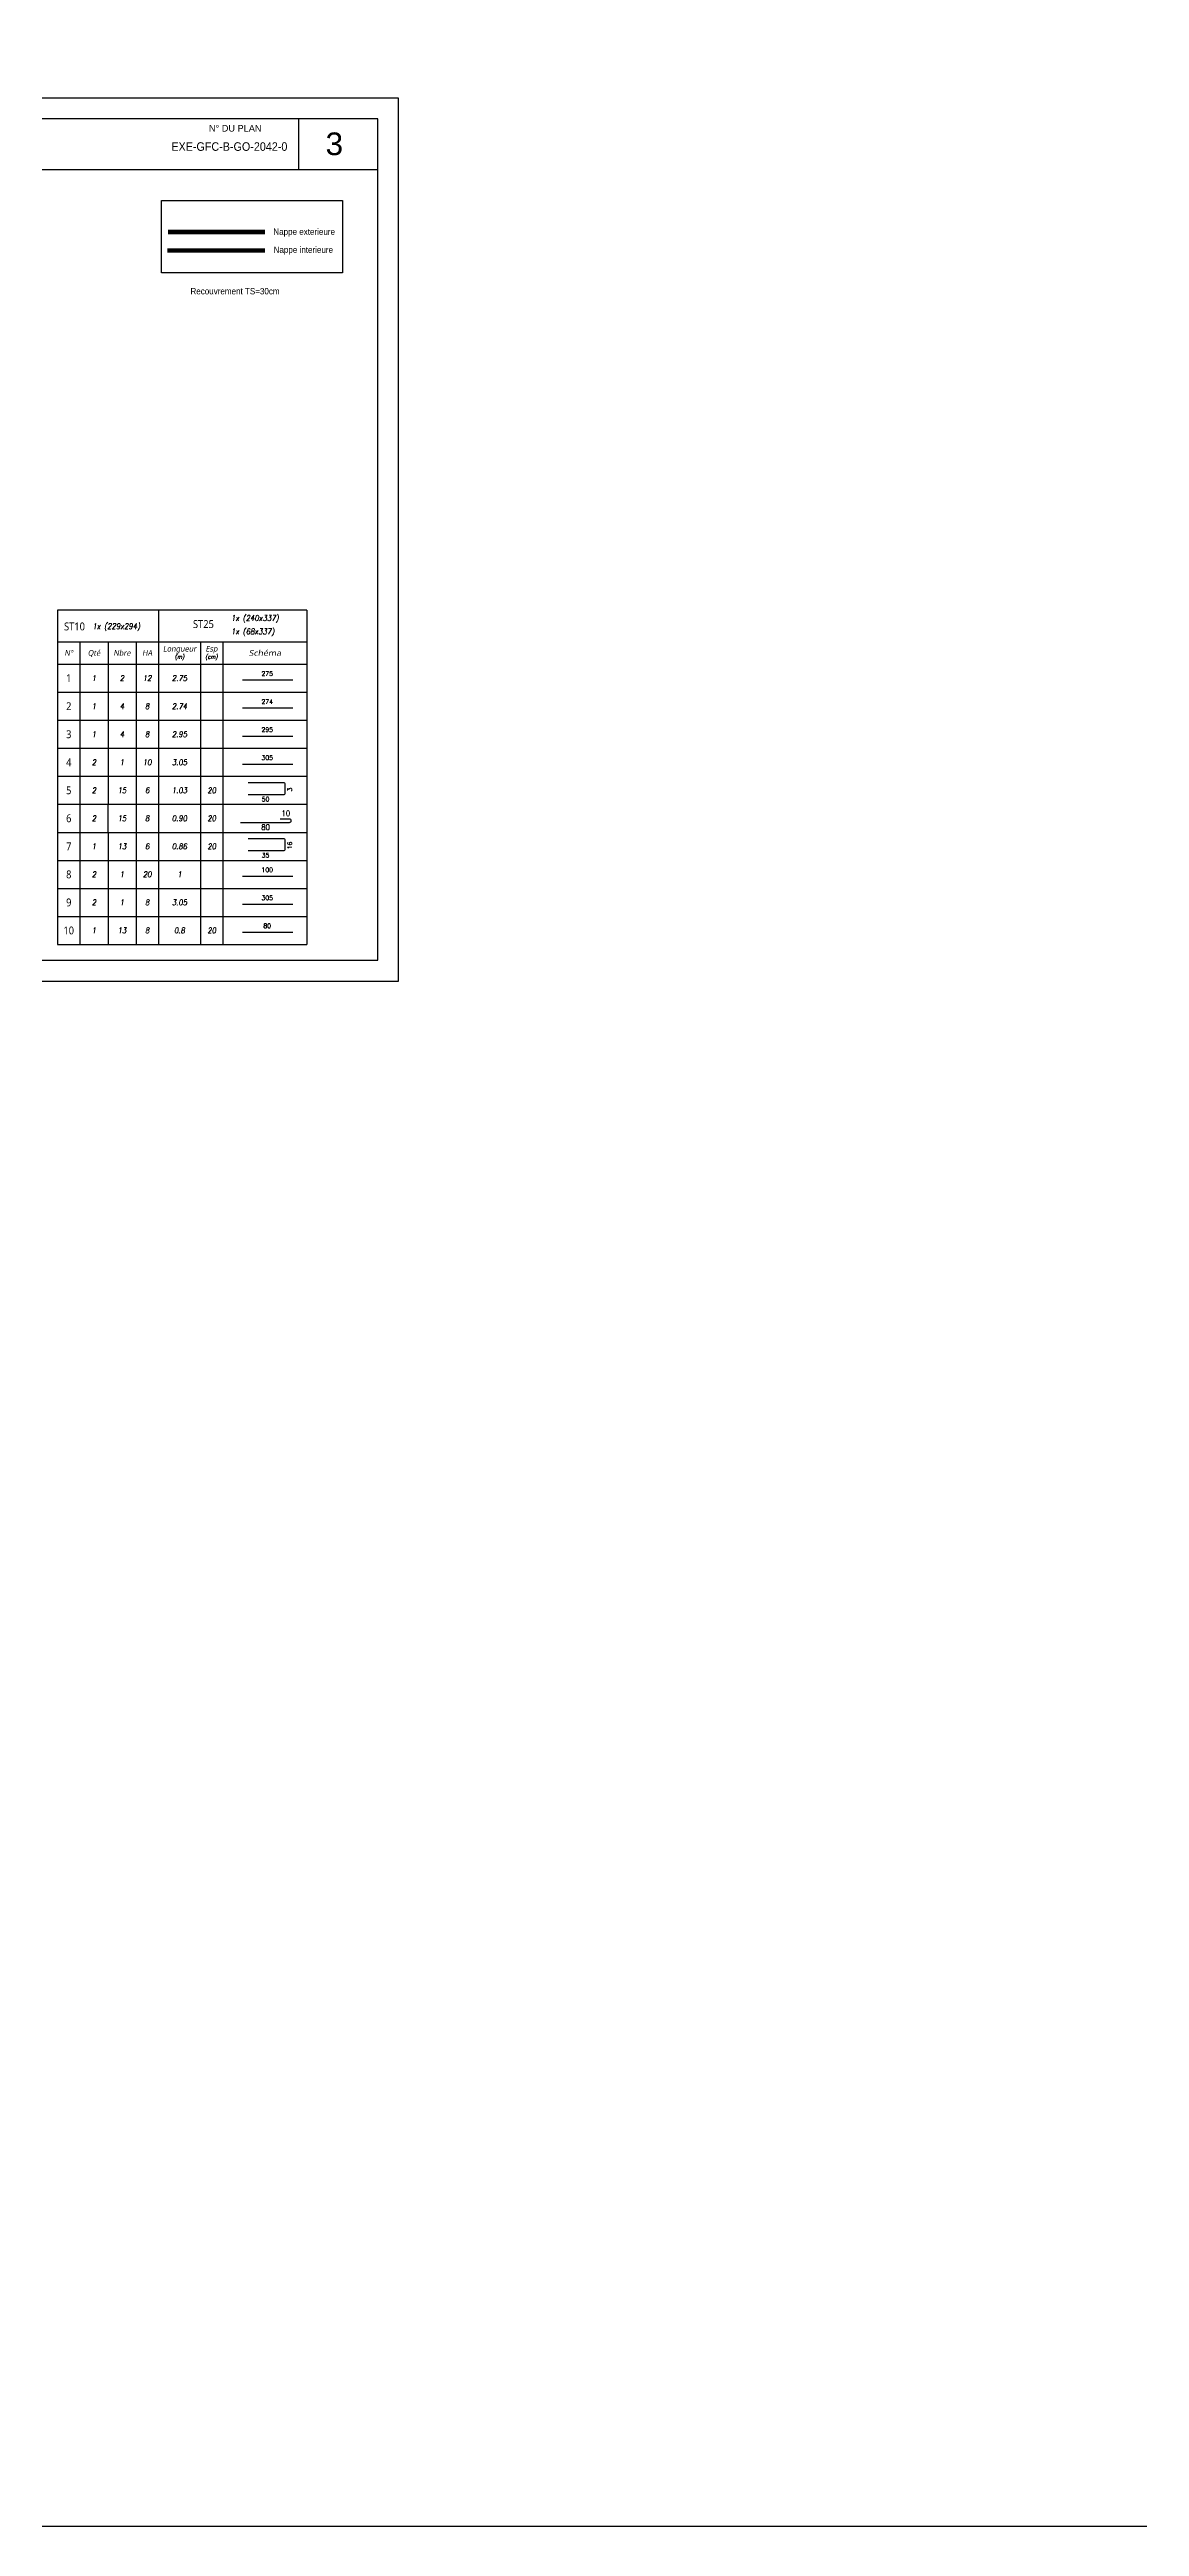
# Model space of a CAD drawing. Header units: millimetres. Extents: x -21776 to 63757, y -7870 to 8483.
# Drawn here: x 22733 to 23705, y -6687 to -4478 of the extents above; entities that cross this region are included whole.
import ezdxf
from ezdxf.enums import TextEntityAlignment as Align

# ---------------------------------------------------------------- set-up
doc = ezdxf.new("R2010")
doc.units = ezdxf.units.MM
doc.linetypes.add('CACHE', pattern=[9.525, 6.35, -3.175])
for name, color, linetype in [('GO-CARTOUCHE', 7, 'Continuous'), ('GO-COTATION', 1, 'Continuous'), ('GO-FER-HA', 140, 'Continuous'), ('GO-TEXTE', 9, 'Continuous'), ('GO-TEXTE-FER', 3, 'Continuous'), ('STR_TS', 22, 'Continuous'), ('STR_VOI-POT', 6, 'Continuous')]:
    doc.layers.add(name, color=color, linetype=linetype)
doc.styles.add('Tableau', font='romans.shx', dxfattribs={"width": 0.9, "oblique": 10})
doc.styles.add('Tableau2', font='trebuc.TTF', dxfattribs={"width": 0.9, "oblique": 10})
doc.styles.add('TEXTE', font='romans.shx')
doc.styles.add('TEXTEBA', font='ARIAL.TTF')

# ---------------------------------------------------------------- blocks, each defined once
blk = doc.blocks.new('Désignation')
at = {"layer": 'GO-TEXTE-FER'}
for p, q in [((0, 0.8), (8.9, 0.8)), ((0, 0.8), (0, 0)), ((0, 0), (8.9, 0)), ((0.8, 0.8), (0.8, 0)), ((1.8, 0.8), (1.8, 0)), ((2.8, 0.8), (2.8, 0)), ((3.6, 0.8), (3.6, 0)), ((5.1, 0.8), (5.1, 0)), ((5.9, 0.8), (5.9, 0)), ((8.9, 0.8), (8.9, 0))]:
    blk.add_line(p, q, dxfattribs=at)
at = {"layer": 'GO-TEXTE-FER', "style": 'Tableau2', "oblique": 10}
for s, p in [('N°', (0.4, 0.4)), ('Qté', (1.3, 0.4)), ('Nbre', (2.3, 0.4)), ('HA', (3.2, 0.4)), ('Longueur', (4.356, 0.55)), ('Esp', (5.494, 0.55))]:
    blk.add_text(s, height=0.2, dxfattribs=at).set_placement(p, align=Align.MIDDLE_CENTER)
at = {"layer": 'GO-TEXTE-FER', "color": 7, "style": 'Tableau', "oblique": 10, "width": 0.9}
for s, p in [('(m)', (4.356, 0.265)), ('(cm)', (5.494, 0.265))]:
    blk.add_text(s, height=0.15, dxfattribs=at).set_placement(p, align=Align.MIDDLE_CENTER)
at = {"layer": 'GO-TEXTE-FER', "style": 'Tableau2', "oblique": 10, "width": 1.2}
blk.add_text('Schéma', height=0.2, dxfattribs=at).set_placement((7.4, 0.4), align=Align.MIDDLE_CENTER)
blk = doc.blocks.new('Barre libre')
at = {"layer": 'GO-TEXTE-FER'}
for p, q in [((0, 0), (0, -1)), ((0, 0), (8.9, 0)), ((0.8, 0), (0.8, -1)), ((1.8, 0), (1.8, -1)), ((2.8, 0), (2.8, -1)), ((3.6, 0), (3.6, -1)), ((5.1, 0), (5.1, -1)), ((5.9, 0), (5.9, -1)), ((8.9, 0), (8.9, -1)), ((0, -1), (8.9, -1))]:
    blk.add_line(p, q, dxfattribs=at)
at = {"layer": 'GO-TEXTE-FER', "color": 1}
blk.add_line((6.603, -0.563), (8.394, -0.563), dxfattribs=at)
at = {"layer": 'GO-TEXTE-FER', "style": 'Tableau2', "width": 0.9}
blk.add_attdef('NUMERO', text='', height=0.28, dxfattribs=at).set_placement((0.4, -0.5), align=Align.MIDDLE_CENTER)
at = {"layer": 'GO-TEXTE-FER', "style": 'Tableau', "oblique": 10, "width": 0.9}
for tag, p in [('QUANTITE', (1.3, -0.5)), ('NOMBRE', (2.3, -0.5)), ('NUANCE', (3.2, -0.5)), ('LONGUEUR', (4.35, -0.5)), ('ESPACEMENTS', (5.5, -0.5))]:
    blk.add_attdef(tag, text='', height=0.2, dxfattribs=at).set_placement(p, align=Align.MIDDLE_CENTER)
at = {"layer": 'GO-TEXTE-FER', "color": 1, "style": 'Tableau'}
blk.add_attdef('Longueur', text='', height=0.16, dxfattribs=at).set_placement((7.481, -0.336), align=Align.MIDDLE_CENTER)
blk = doc.blocks.new('U')
at = {"layer": 'GO-TEXTE-FER'}
for p, q in [((0, 0), (0, -1)), ((0, 0), (8.9, 0)), ((0.8, 0), (0.8, -1)), ((1.8, 0), (1.8, -1)), ((2.8, 0), (2.8, -1)), ((3.6, 0), (3.6, -1)), ((5.1, 0), (5.1, -1)), ((5.9, 0), (5.9, -1)), ((8.9, 0), (8.9, -1)), ((0, -1), (8.9, -1))]:
    blk.add_line(p, q, dxfattribs=at)
at = {"layer": 'GO-TEXTE-FER', "color": 1}
blk.add_lwpolyline([(6.803, -0.65), (8.063, -0.65, 0.414214), (8.123, -0.59), (8.123, -0.29, 0.414214), (8.063, -0.23), (6.803, -0.23)], format="xyb", dxfattribs=at)
at = {"layer": 'GO-TEXTE-FER', "style": 'Tableau2', "width": 0.9}
blk.add_attdef('NUMERO', text='', height=0.28, dxfattribs=at).set_placement((0.4, -0.5), align=Align.MIDDLE_CENTER)
at = {"layer": 'GO-TEXTE-FER', "style": 'Tableau', "oblique": 10, "width": 0.9}
for tag, p in [('QUANTITE', (1.3, -0.5)), ('NOMBRE', (2.3, -0.5)), ('NUANCE', (3.2, -0.5)), ('LONGUEUR', (4.35, -0.5)), ('ESPACEMENTS', (5.5, -0.5))]:
    blk.add_attdef(tag, text='', height=0.2, dxfattribs=at).set_placement(p, align=Align.MIDDLE_CENTER)
at = {"layer": 'GO-TEXTE-FER', "color": 1, "style": 'Tableau'}
blk.add_attdef('Longueur', text='', height=0.16, dxfattribs=at).set_placement((7.422, -0.819), align=Align.MIDDLE_CENTER)
blk.add_attdef('Largeur', text='', height=0.16, rotation=90, dxfattribs=at).set_placement((8.284, -0.472), align=Align.MIDDLE_CENTER)
blk = doc.blocks.new('Spécial')
at = {"layer": 'GO-TEXTE-FER'}
for p, q in [((0, 0), (0, -1)), ((0, 0), (8.9, 0)), ((0.8, 0), (0.8, -1)), ((1.8, 0), (1.8, -1)), ((2.8, 0), (2.8, -1)), ((3.6, 0), (3.6, -1)), ((5.1, 0), (5.1, -1)), ((5.9, 0), (5.9, -1)), ((8.9, 0), (8.9, -1)), ((0, -1), (8.9, -1))]:
    blk.add_line(p, q, dxfattribs=at)
at = {"layer": 'GO-TEXTE-FER', "style": 'Tableau2', "width": 0.9}
blk.add_attdef('NUMERO', text='', height=0.28, dxfattribs=at).set_placement((0.4, -0.5), align=Align.MIDDLE_CENTER)
at = {"layer": 'GO-TEXTE-FER', "style": 'Tableau', "oblique": 10, "width": 0.9}
for tag, p in [('QUANTITE', (1.3, -0.5)), ('NOMBRE', (2.3, -0.5)), ('NUANCE', (3.2, -0.5)), ('LONGUEUR', (4.35, -0.5)), ('ESPACEMENTS', (5.5, -0.5))]:
    blk.add_attdef(tag, text='', height=0.2, dxfattribs=at).set_placement(p, align=Align.MIDDLE_CENTER)

msp = doc.modelspace()

# ---------------------------------------------------------------- linework, layer by layer
msp.add_lwpolyline([(22832.43065, -4613.01413), (22993.97439, -4613.01413), (22993.97439, -4677.29951), (22832.43065, -4677.29951)], close=True)
at = {"layer": 'GO-CARTOUCHE', "color": 3}
for p, q in [((22739.73786, -4978.27873), (22739.73786, -5006.45374)), ((22829.78969, -4978.27873), (22829.78969, -5006.45374)), ((22962.23786, -4978.27873), (22962.23786, -5006.45374))]:
    msp.add_line(p, q, dxfattribs=at)
at = {"layer": 'GO-CARTOUCHE', "linetype": 'Continuous'}
for points in [[(23043.85766, -5309.04286), (23043.85766, -4521.54286), (21930.22131, -4521.54286), (21930.22131, -5309.04286)], [(23025.29891, -5290.48411), (23025.29891, -4540.10161), (21948.78006, -4540.10161), (21948.78006, -5290.48411)]]:
    msp.add_lwpolyline(points, close=True, dxfattribs=at)
at = {"layer": 'GO-CARTOUCHE', "color": 3}
msp.add_lwpolyline([(22962.23786, -4978.27873), (22739.73786, -4978.27873)], dxfattribs=at)
at = {"layer": 'GO-COTATION'}
msp.add_lwpolyline([(22902.86349, -5167.60798), (22946.67457, -5167.60798, 0.4142135624), (22948.17457, -5166.10798), (22948.17457, -5166.10798, 0.4142135624), (22946.67457, -5164.60798), (22938.17457, -5164.60798)], format="xyb", dxfattribs=at)
at = {"layer": 'GO-TEXTE', "color": 7}
for points in [[(22954.55479, -4540.10161), (22954.55479, -4585.54823)], [(23025.29891, -4585.54823), (21948.78006, -4585.54823)]]:
    msp.add_lwpolyline(points, dxfattribs=at)
at = {"layer": 'STR_TS', "linetype": 'CACHE', "ltscale": 2, "const_width": 4}
msp.add_lwpolyline([(22924.78445, -4641.00853), (22838.22657, -4641.00853)], dxfattribs=at)
at = {"layer": 'STR_TS', "const_width": 4}
msp.add_lwpolyline([(22924.78445, -4657.46349), (22837.66509, -4657.46349)], dxfattribs=at)
at = {"layer": 'STR_VOI-POT'}
msp.add_lwpolyline([(-14626.05801, -2360.94219), (63756.79188, -2360.94219), (63756.79188, -6687.41341), (-14626.05801, -6687.41341)], close=True, dxfattribs=at)

# ---------------------------------------------------------------- block references
at = {"layer": 'GO-FER-HA', "xscale": 25, "yscale": 25, "zscale": 25}
msp.add_blockref('Désignation', (22739.73786, -5026.45374), dxfattribs=at)
at = {"layer": 'GO-TEXTE-FER'}
for name, p, xscale, yscale, zscale, values in [('Barre libre', (22739.73786, -5026.45374), 25, 25, 25, {'NUMERO': '1', 'QUANTITE': '1', 'NOMBRE': '2', 'NUANCE': '12', 'Longueur': '275', 'LONGUEUR': '2.75'}), ('Barre libre', (22739.73786, -5051.45374), 25, 25, 25, {'NUMERO': '2', 'QUANTITE': '1', 'NOMBRE': '4', 'NUANCE': '8', 'Longueur': '274', 'LONGUEUR': '2.74'}), ('Barre libre', (22739.73786, -5076.45374), 25, 25, 25, {'NUMERO': '3', 'QUANTITE': '1', 'NOMBRE': '4', 'NUANCE': '8', 'Longueur': '295', 'LONGUEUR': '2.95'}), ('Barre libre', (22739.73786, -5101.45374), 25, 25, 25, {'NUMERO': '4', 'QUANTITE': '2', 'NOMBRE': '1', 'NUANCE': '10', 'Longueur': '305', 'LONGUEUR': '3.05'}), ('U', (22739.73786, -5126.45374), 25, 25, 25, {'NUMERO': '5', 'QUANTITE': '2', 'NOMBRE': '15', 'NUANCE': '6', 'Longueur': '50', 'Largeur': '3', 'LONGUEUR': '1.03', 'ESPACEMENTS': '20'}), ('Spécial', (22739.73786, -5151.45374), 24.99585865563859, 24.99585865563859, 24.9958586556, {'NUMERO': '6', 'QUANTITE': '2', 'NOMBRE': '15', 'NUANCE': '8', 'LONGUEUR': '0.90', 'ESPACEMENTS': '20'}), ('U', (22739.73786, -5176.4496), 25, 25, 25, {'NUMERO': '7', 'QUANTITE': '1', 'NOMBRE': '13', 'NUANCE': '6', 'Longueur': '35', 'Largeur': '16', 'LONGUEUR': '0.86', 'ESPACEMENTS': '20'}), ('Barre libre', (22739.73786, -5201.4496), 25, 25, 25, {'NUMERO': '8', 'QUANTITE': '2', 'NOMBRE': '1', 'NUANCE': '20', 'Longueur': '100', 'LONGUEUR': '1'}), ('Barre libre', (22739.73786, -5226.4496), 25, 25, 25, {'NUMERO': '9', 'QUANTITE': '2', 'NOMBRE': '1', 'NUANCE': '8', 'Longueur': '305', 'LONGUEUR': '3.05'}), ('Barre libre', (22739.73786, -5251.4496), 25, 25, 25, {'NUMERO': '10', 'QUANTITE': '1', 'NOMBRE': '13', 'NUANCE': '8', 'Longueur': '80', 'LONGUEUR': '0.8', 'ESPACEMENTS': '20'})]:
    msp.add_blockref(name, p, dxfattribs=dict(at, xscale=xscale, yscale=yscale, zscale=zscale)).add_auto_attribs(values)

# ---------------------------------------------------------------- texts
at = {"layer": 'GO-CARTOUCHE', "color": 2, "style": 'TEXTEBA', "width": 0.9}
for s, height, p in [('EXE-GFC-B-GO-2042-0', 7.6363636, (22892.99833, -4568.61641)), ('Nappe exterieure', 5.7024, (22959.72212, -4643.5624)), ('Nappe interieure', 5.7024, (22958.9537, -4659.65317)), ('Recouvrement TS=30cm', 5.7024, (22898.05818, -4696.66764))]:
    msp.add_text(s, height=height, dxfattribs=at).set_placement(p, align=Align.CENTER)
at = {"layer": 'GO-CARTOUCHE', "color": 2, "style": 'TEXTEBA'}
msp.add_text('3', height=20.19864, dxfattribs=at).set_placement((22978.77462, -4572.44975))
at = {"layer": 'GO-TEXTE', "style": 'TEXTEBA'}
msp.add_text('N° DU PLAN', height=5.856446, dxfattribs=at).set_placement((22898.22182, -4551.44419), align=Align.CENTER)
at = {"layer": 'GO-TEXTE-FER', "style": 'Tableau', "oblique": 10, "width": 0.9}
for s, p in [('1x (229x294)', (22770.95446, -4995.09465)), ('1x (240x337)', (22894.55705, -4987.82284)), ('1x (68x337)', (22894.55705, -4999.82284))]:
    msp.add_text(s, height=5.0561798, dxfattribs=at).set_placement(p)
at = {"layer": 'GO-TEXTE-FER', "color": 1, "style": 'TEXTE', "width": 0.9}
for s, p in [('80', (22921.43738, -5174.31809)), ('10', (22939.51831, -5162.01462))]:
    msp.add_text(s, height=5, dxfattribs=at).set_placement(p)
at = {"layer": 'GO-TEXTE-FER', "style": 'Tableau2', "width": 0.9}
for tag, p in [('ST10', (22754.83748, -4992.80365)), ('ST25', (22869.84936, -4990.69101))]:
    msp.add_attdef(tag, text='1', height=7.07865, dxfattribs=at).set_placement(p, align=Align.MIDDLE_CENTER)

doc.saveas('drawing.dxf')
